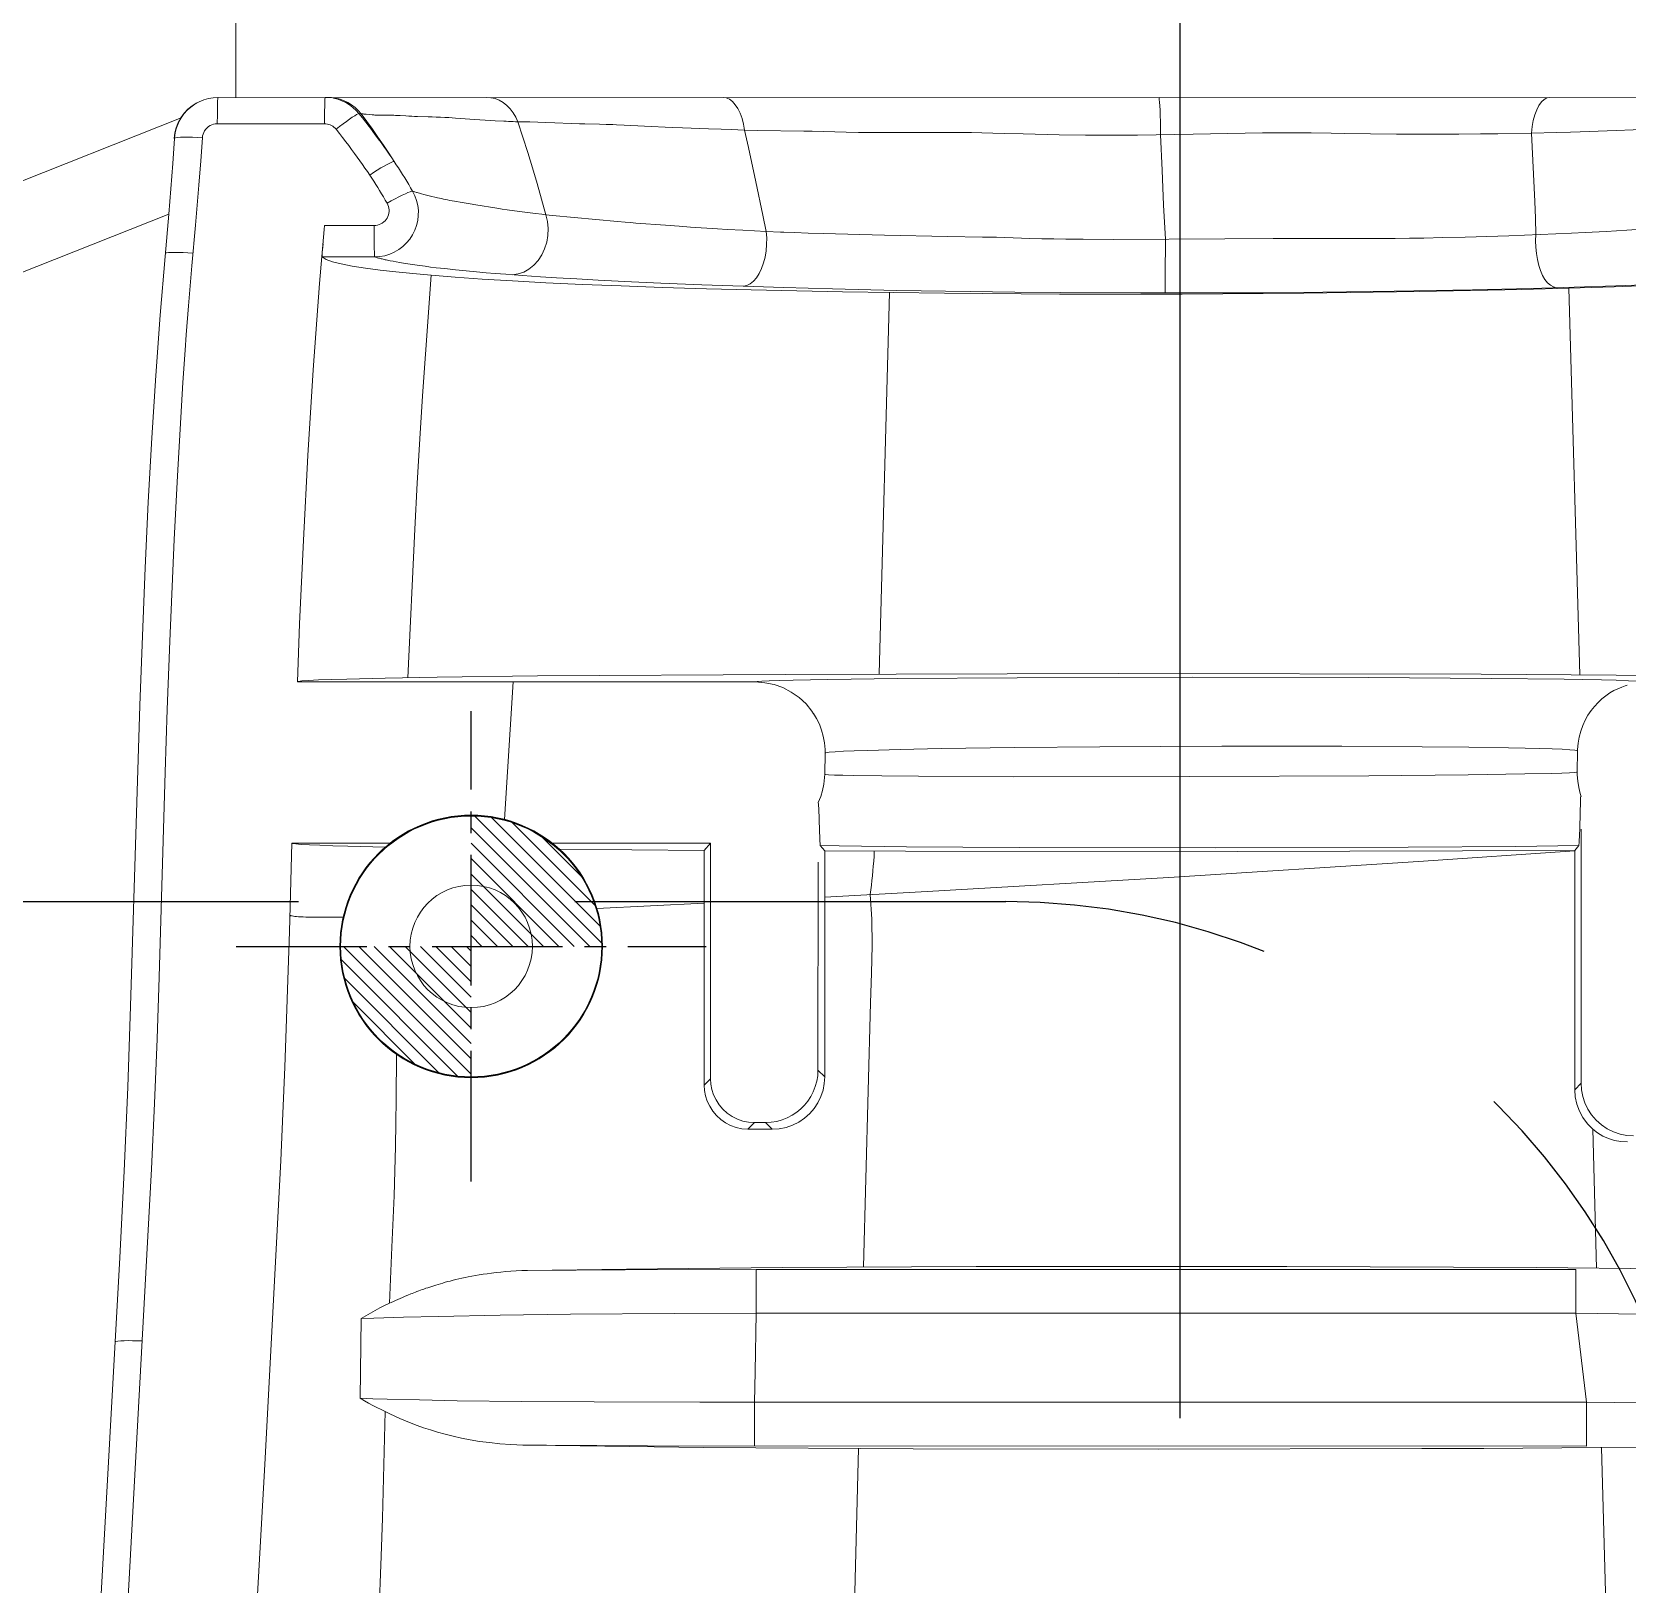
# Model space of a CAD drawing. Header units: inches. Extents: x 160917 to 162189, y -51061 to -50161.
# Drawn here: x 161479.24 to 161497.57, y -50310.05 to -50292.22 of the extents above; entities that cross this region are included whole.
import ezdxf

# ---------------------------------------------------------------- set-up
doc = ezdxf.new("R2010")
doc.units = ezdxf.units.IN
doc.header["$LTSCALE"] = 2
doc.header["$MEASUREMENT"] = 0
for name, pattern in [('CENTER', [50.8, 31.75, -6.35, 6.35, -6.35]), ('CENTER2', [1.125, 0.75, -0.125, 0.125, -0.125]), ('HIDDEN', [9.525, 6.35, -3.175])]:
    doc.linetypes.add(name, pattern=pattern)
for name, color, linetype in [('DEFAULT_1', 7, 'CENTER'), ('PIN', 4, 'CONTINUOUS'), ('y-cut', 7, 'CONTINUOUS'), ('壓塊', 157, 'CONTINUOUS')]:
    doc.layers.add(name, color=color, linetype=linetype)
for name, color, linetype, lineweight in [('PRODUCT', 1, 'CONTINUOUS', 15), ('截面', 191, 'CONTINUOUS', 15), ('枕位', 75, 'CONTINUOUS', 15)]:
    doc.layers.add(name, color=color, linetype=linetype, lineweight=lineweight)

# ---------------------------------------------------------------- blocks, each defined once
blk = doc.blocks.new('20160823.165622')
at = {"layer": '截面', "linetype": 'Continuous', "ltscale": 0.3}
h = blk.add_hatch(dxfattribs=at)
h.set_pattern_fill('ANSI31', color=256, scale=15, style=0)
h.set_pattern_definition([(45, (-3383.3948, 1002.8706), (-1.3258252, 1.3258252), [])])
h.paths.add_polyline_path([(-73.824, 61.266, 1), (-92.824, 61.266, 1)])
h.paths.add_polyline_path([(-22.197, 84.62, 0.373533), (-22.044, 83.982), (-17.561, 80.78), (-17.398, 80.674), (-17.228, 80.584), (-17.053, 80.509), (-16.871, 80.45), (-16.682, 80.406), (-16.492, 80.379), (-16.3, 80.369), (-16.106, 80.375), (-15.915, 80.399), (-15.727, 80.439), (-15.542, 80.495), (-15.363, 80.567), (-15.192, 80.655), (-15.028, 80.757), (-14.874, 80.873), (-14.732, 81.001), (-14.601, 81.141), (-14.481, 81.295), (-6.885, 91.928), (-6.779, 92.091), (-6.689, 92.26), (-6.615, 92.435), (-6.555, 92.618), (-6.511, 92.807), (-6.484, 92.997), (-6.474, 93.19), (-6.481, 93.384), (-6.504, 93.575), (-6.545, 93.764), (-6.602, 93.95), (-6.674, 94.128), (-6.761, 94.3), (-6.864, 94.465), (-6.98, 94.619), (-7.108, 94.761), (-7.249, 94.893), (-7.403, 95.013), (-12.093, 98.364, 0.382846), (-12.756, 98.29), (-13.983, 96.876), (-15.164, 95.437), (-16.3, 93.973), (-17.39, 92.485), (-18.435, 90.971), (-19.438, 89.428), (-20.4, 87.855), (-21.32, 86.252)])
h.paths.add_polyline_path([(-3.987, 77.836), (-3.979, 77.644), (-3.954, 77.453), (-3.912, 77.264), (-3.854, 77.08), (-3.78, 76.902), (-3.691, 76.73), (-3.588, 76.568), (-3.471, 76.416), (-3.34, 76.274), (-3.199, 76.144), (-3.048, 76.028), (-2.886, 75.925), (-2.714, 75.835), (2.724, 73.299, 0.401701), (3.379, 73.522), (4.215, 75.163), (5.025, 76.816), (5.808, 78.481), (6.564, 80.157), (7.293, 81.844), (7.996, 83.545), (8.673, 85.26), (9.324, 86.988), (9.949, 88.728, 0.385263), (9.688, 89.347), (4.684, 91.68), (4.503, 91.755), (4.32, 91.812), (4.133, 91.854), (3.942, 91.879), (3.748, 91.888), (3.555, 91.879), (3.363, 91.854), (3.173, 91.812), (2.989, 91.754), (2.811, 91.68), (2.638, 91.59), (2.476, 91.487), (2.323, 91.369), (2.18, 91.238), (2.051, 91.097), (1.935, 90.946), (1.832, 90.784), (1.742, 90.612), (-3.779, 78.772), (-3.854, 78.591), (-3.912, 78.408), (-3.953, 78.221), (-3.978, 78.03)])
h.paths.add_polyline_path([(-5.724, 139.049), (-5.562, 128.95), (-5.55, 128.785), (-5.523, 128.627), (-5.479, 128.473), (-5.418, 128.324), (-5.342, 128.179), (-5.252, 128.045), (-5.148, 127.921), (-5.031, 127.808), (-4.904, 127.708), (-4.767, 127.622), (-4.62, 127.551), (-4.469, 127.495), (-4.314, 127.456), (-4.155, 127.434), (-3.99, 127.427), (9.395, 127.642), (9.56, 127.653), (9.718, 127.681), (9.872, 127.725), (10.021, 127.785), (10.166, 127.862), (10.3, 127.951), (10.424, 128.055), (10.537, 128.173), (10.637, 128.3), (10.723, 128.437), (10.794, 128.583), (10.85, 128.735), (10.889, 128.89), (10.911, 129.049), (10.918, 129.214), (10.76, 139.065, 0.409527), (10.26, 139.557), (-5.224, 139.557, 0.418916)])
h.paths.add_polyline_path([(-93.609, 92.793), (-93.598, 92.6), (-93.571, 92.41), (-93.527, 92.221), (-93.467, 92.038), (-93.392, 91.862), (-93.302, 91.692), (-93.196, 91.529), (-87.589, 83.68), (-87.469, 83.527), (-87.339, 83.387), (-87.197, 83.26), (-87.043, 83.144), (-86.879, 83.041), (-86.707, 82.954), (-86.528, 82.882), (-86.342, 82.825), (-86.153, 82.785), (-85.961, 82.761), (-85.766, 82.755), (-85.573, 82.765), (-85.382, 82.792), (-85.193, 82.836), (-85.01, 82.896), (-84.834, 82.971), (-84.665, 83.061), (-84.501, 83.167), (-81.445, 85.35, 0.414214), (-81.213, 86.745), (-88.229, 96.567, 0.414214), (-89.624, 96.799), (-92.686, 94.612), (-92.838, 94.492), (-92.978, 94.362), (-93.105, 94.22), (-93.221, 94.067), (-93.323, 93.903), (-93.411, 93.732), (-93.482, 93.553), (-93.539, 93.367), (-93.579, 93.179), (-93.602, 92.987)])
h.paths.add_polyline_path([(-111.785, 86.571), (-107.088, 75.443, 0.425093), (-105.745, 74.926), (-102.029, 76.658), (-101.856, 76.748), (-101.694, 76.852), (-101.543, 76.968), (-101.401, 77.098), (-101.269, 77.241), (-101.151, 77.394), (-101.048, 77.557), (-100.958, 77.729), (-100.883, 77.908), (-100.825, 78.092), (-100.783, 78.282), (-100.758, 78.473), (-100.75, 78.666), (-100.758, 78.859), (-100.783, 79.05), (-100.825, 79.235), (-100.882, 79.418), (-100.956, 79.597), (-105.034, 88.343), (-105.124, 88.515), (-105.227, 88.677), (-105.343, 88.829), (-105.473, 88.97), (-105.616, 89.102), (-105.769, 89.219), (-105.931, 89.323), (-106.103, 89.412), (-106.281, 89.486), (-106.465, 89.544), (-106.654, 89.586), (-106.845, 89.611), (-107.037, 89.62), (-107.231, 89.611), (-107.421, 89.586), (-107.607, 89.545), (-107.789, 89.487), (-107.969, 89.413), (-111.286, 87.866, 0.403417)])
h.paths.add_polyline_path([(6.029, 102.701), (6.04, 102.519), (6.066, 102.34), (6.108, 102.163), (6.164, 101.988), (6.233, 101.819), (6.317, 101.657), (6.414, 101.501), (6.524, 101.355), (6.645, 101.218), (6.777, 101.091), (6.919, 100.976), (7.07, 100.873), (7.229, 100.783), (7.395, 100.706), (7.565, 100.644), (7.74, 100.596), (7.921, 100.561), (12.733, 99.863, 0.404229), (13.297, 100.269), (13.602, 102.074), (13.869, 103.881), (14.097, 105.692), (14.286, 107.505), (14.436, 109.321), (14.547, 111.142), (14.62, 112.97), (14.653, 114.804), (14.648, 116.644, 0.410269), (14.148, 117.137), (8.99, 117.137), (8.803, 117.129), (8.62, 117.106), (8.441, 117.068), (8.264, 117.014), (8.091, 116.945), (7.925, 116.863), (7.767, 116.767), (7.616, 116.658), (7.476, 116.537), (7.347, 116.404), (7.228, 116.261), (7.122, 116.109), (7.03, 115.948), (6.951, 115.78), (6.887, 115.606), (6.838, 115.43), (6.803, 115.248), (6.784, 115.062), (6.032, 102.885)])
h.paths.add_polyline_path([(-9.989, 114.513), (-9.984, 112.88), (-9.966, 111.248), (-9.933, 109.616), (-9.886, 107.984), (-9.826, 106.353), (-9.751, 104.722), (-9.663, 103.091, 0.356031), (-9.235, 102.625), (-4.838, 101.987), (-4.633, 101.967), (-4.431, 101.966), (-4.231, 101.983), (-4.032, 102.018), (-3.835, 102.073), (-3.646, 102.144), (-3.464, 102.233), (-3.289, 102.339), (-3.126, 102.459), (-2.975, 102.594), (-2.835, 102.744), (-2.711, 102.904), (-2.603, 103.075), (-2.509, 103.256), (-2.434, 103.444), (-2.376, 103.636), (-2.336, 103.834), (-2.313, 104.038), (-1.58, 115.926), (-1.577, 116.128), (-1.592, 116.327), (-1.625, 116.522), (-1.675, 116.716), (-1.743, 116.905), (-1.828, 117.086), (-1.929, 117.259), (-2.046, 117.424), (-2.176, 117.576), (-2.32, 117.715), (-2.477, 117.842), (-2.643, 117.954), (-2.819, 118.049), (-3.004, 118.129), (-3.194, 118.191), (-3.387, 118.236), (-3.584, 118.263), (-3.787, 118.273), (-9.457, 118.273, 0.408821), (-9.957, 117.782), (-9.98, 116.147)])
h.paths.add_polyline_path([(-117.289, 114.429), (-117.278, 113.089), (-117.245, 111.75), (-117.188, 110.413), (-117.108, 109.078), (-117.005, 107.746), (-116.879, 106.413), (-116.73, 105.082), (-116.557, 103.75), (-116.36, 102.42, 0.411006), (-115.229, 101.585), (-112.19, 102.026), (-112.009, 102.06), (-111.833, 102.108), (-111.663, 102.171), (-111.498, 102.247), (-111.338, 102.338), (-111.187, 102.441), (-111.045, 102.556), (-110.912, 102.683), (-110.791, 102.82), (-110.682, 102.967), (-110.585, 103.122), (-110.501, 103.285), (-110.431, 103.453), (-110.375, 103.628), (-110.334, 103.806), (-110.308, 103.984), (-110.297, 104.166), (-110.3, 104.35), (-110.855, 113.353), (-110.875, 113.54), (-110.91, 113.721), (-110.959, 113.898), (-111.023, 114.071), (-111.102, 114.24), (-111.194, 114.4), (-111.3, 114.552), (-111.418, 114.696), (-111.548, 114.828), (-111.688, 114.949), (-111.839, 115.059), (-111.997, 115.155), (-112.162, 115.237), (-112.335, 115.306), (-112.512, 115.359), (-112.691, 115.397), (-112.874, 115.42), (-113.061, 115.428), (-116.289, 115.428, 0.41394)])
h.paths.add_polyline_path([(-99.071, 114.42), (-99.068, 114.217), (-98.561, 105.996), (-98.539, 105.794), (-98.5, 105.598), (-98.443, 105.408), (-98.369, 105.222), (-98.277, 105.042), (-98.171, 104.872), (-98.049, 104.712), (-97.911, 104.563), (-97.762, 104.428), (-97.601, 104.307), (-97.429, 104.2), (-97.249, 104.11), (-97.061, 104.038), (-96.867, 103.982), (-96.67, 103.944), (-96.472, 103.924), (-96.272, 103.923), (-96.07, 103.939), (-93.042, 104.307, 0.379232), (-92.163, 105.3), (-92.163, 115.564, 0.414214), (-93.163, 116.564), (-96.863, 116.564), (-97.065, 116.555), (-97.262, 116.528), (-97.455, 116.483), (-97.644, 116.421), (-97.829, 116.341), (-98.005, 116.246), (-98.172, 116.134), (-98.329, 116.007), (-98.473, 115.868), (-98.603, 115.716), (-98.72, 115.551), (-98.821, 115.378), (-98.905, 115.196), (-98.974, 115.007), (-99.024, 114.813), (-99.057, 114.618)])

msp = doc.modelspace()

# ---------------------------------------------------------------- hatches: boundary and pattern name
at = {"layer": 'PIN', "linetype": 'Continuous'}
h = msp.add_hatch(dxfattribs=at)
h.set_pattern_fill('ANSI31', color=3, angle=90, style=0)
h.set_pattern_definition([(135, (161689.56977, -50316.9644), (-0.08838835, -0.08838835), [])])
h.paths.add_polyline_path([(161484.288, -50302.725), (161482.788, -50302.725, 0.414214), (161484.288, -50304.225)])
h.paths.add_polyline_path([(161484.288, -50301.225), (161484.288, -50302.725), (161485.788, -50302.725, 0.414214)])

# ---------------------------------------------------------------- linework, layer by layer
at = {"layer": 'DEFAULT_1', "color": 2, "linetype": 'CENTER', "ltscale": 0.3}
msp.add_line((161492.428, -50289.092), (161492.428, -50388.532), dxfattribs=at)
at = {"layer": 'PIN', "color": 3, "linetype": 'CENTER2'}
for p, q in [((161484.288, -50305.425), (161484.288, -50300.025)), ((161481.588, -50302.725), (161486.988, -50302.725))]:
    msp.add_line(p, q, dxfattribs=at)
at = {"layer": 'PIN', "color": 3, "linetype": 'Continuous'}
msp.add_circle((161484.288, -50302.725), 1.5, dxfattribs=at)
at = {"layer": 'PRODUCT', "linetype": 'ByBlock'}
for p, q in [((161481.083, -50293.073), (161481.137, -50293.039)), ((161481.114, -50293.054), (161481.164, -50293.026)), ((161481.325, -50292.98), (161481.383, -50292.976)), ((161481.379, -50292.976), (161502.696, -50292.984)), ((161482.611, -50292.976), (161482.685, -50292.979)), ((161482.93, -50293.092), (161482.966, -50293.126)), ((161482.966, -50293.126), (161482.999, -50293.163)), ((161482.989, -50293.166), (161482.999, -50293.163)), ((161483.082, -50293.17), (161483.064, -50293.169)), ((161483.149, -50293.176), (161483.082, -50293.17)), ((161483.471, -50293.185), (161483.435, -50293.183)), ((161483.539, -50293.189), (161483.471, -50293.185)), ((161483.572, -50293.191), (161483.539, -50293.189)), ((161483.605, -50293.193), (161483.572, -50293.191)), ((161483.638, -50293.194), (161483.605, -50293.193)), ((161483.673, -50293.195), (161483.638, -50293.194)), ((161483.795, -50293.199), (161483.673, -50293.195)), ((161483.84, -50293.2), (161483.795, -50293.199)), ((161483.887, -50293.202), (161483.84, -50293.2)), ((161483.935, -50293.204), (161483.887, -50293.202)), ((161483.984, -50293.206), (161483.935, -50293.204)), ((161484.033, -50293.209), (161483.984, -50293.206)), ((161484.562, -50293.244), (161484.273, -50293.226)), ((161481.371, -50293.279), (161482.603, -50293.279)), ((161482.736, -50293.343), (161482.774, -50293.391)), ((161484.664, -50293.25), (161484.562, -50293.244)), ((161484.797, -50293.256), (161484.77, -50293.255)), ((161484.858, -50293.257), (161484.797, -50293.256)), ((161484.963, -50293.259), (161484.858, -50293.257)), ((161485.146, -50293.264), (161484.963, -50293.259)), ((161485.248, -50293.268), (161485.146, -50293.264)), ((161485.438, -50293.276), (161485.248, -50293.268)), ((161485.531, -50293.279), (161485.438, -50293.276)), ((161485.594, -50293.28), (161485.531, -50293.279)), ((161485.763, -50293.284), (161485.594, -50293.28)), ((161485.837, -50293.286), (161485.763, -50293.284)), ((161486.044, -50293.295), (161485.958, -50293.291)), ((161486.278, -50293.307), (161486.044, -50293.295)), ((161486.596, -50293.322), (161486.278, -50293.307)), ((161486.716, -50293.327), (161486.596, -50293.322)), ((161487.015, -50293.337), (161486.716, -50293.327)), ((161487.429, -50293.352), (161487.273, -50293.347)), ((161487.576, -50293.355), (161487.429, -50293.352)), ((161488.107, -50293.363), (161487.576, -50293.355)), ((161488.206, -50293.365), (161488.107, -50293.363)), ((161488.597, -50293.375), (161488.206, -50293.365)), ((161488.736, -50293.378), (161488.597, -50293.375)), ((161488.826, -50293.379), (161488.736, -50293.378)), ((161488.914, -50293.38), (161488.826, -50293.379)), ((161489, -50293.38), (161488.914, -50293.38)), ((161489.387, -50293.379), (161489, -50293.38)), ((161489.857, -50293.379), (161489.387, -50293.379)), ((161490.155, -50293.383), (161490.033, -50293.38)), ((161490.627, -50293.396), (161490.414, -50293.391)), ((161491.042, -50293.405), (161490.627, -50293.396)), ((161491.346, -50293.409), (161491.042, -50293.405)), ((161492.582, -50293.4), (161491.943, -50293.409)), ((161493.377, -50293.385), (161492.582, -50293.4)), ((161493.78, -50293.382), (161493.621, -50293.383)), ((161493.936, -50293.383), (161493.78, -50293.382)), ((161494.918, -50293.397), (161494.32, -50293.39)), ((161495.118, -50293.399), (161494.918, -50293.397)), ((161495.35, -50293.399), (161495.118, -50293.399)), ((161495.634, -50293.398), (161495.35, -50293.399)), ((161495.883, -50293.396), (161495.634, -50293.398)), ((161496.081, -50293.393), (161495.883, -50293.396)), ((161496.467, -50293.386), (161496.081, -50293.393)), ((161496.756, -50293.379), (161496.467, -50293.386)), ((161496.917, -50293.375), (161496.756, -50293.379)), ((161497.026, -50293.371), (161496.917, -50293.375)), ((161497.441, -50293.355), (161497.026, -50293.371)), ((161497.832, -50293.342), (161497.441, -50293.355)), ((161480.861, -50293.734), (161480.88, -50293.448)), ((161481.181, -50293.704), (161481.2, -50293.44)), ((161480.839, -50294.025), (161480.861, -50293.734)), ((161481.16, -50293.986), (161481.181, -50293.704)), ((161480.814, -50294.318), (161480.839, -50294.025)), ((161481.122, -50294.442), (161481.16, -50293.986)), ((161483.805, -50294.106), (161483.773, -50294.098)), ((161483.9, -50294.129), (161483.805, -50294.106)), ((161480.771, -50294.802), (161480.814, -50294.318)), ((161484.278, -50294.2), (161484.185, -50294.185)), ((161484.341, -50294.211), (161484.278, -50294.2)), ((161484.584, -50294.249), (161484.341, -50294.211)), ((161484.643, -50294.258), (161484.584, -50294.249)), ((161484.701, -50294.266), (161484.643, -50294.258)), ((161484.785, -50294.278), (161484.701, -50294.266)), ((161484.935, -50294.298), (161484.785, -50294.278)), ((161485.028, -50294.31), (161484.935, -50294.298)), ((161485.098, -50294.319), (161485.028, -50294.31)), ((161485.122, -50294.322), (161485.098, -50294.319)), ((161485.97, -50294.402), (161485.221, -50294.332)), ((161492.241, -50294.213), (161492.262, -50294.605)), ((161481.08, -50294.911), (161481.122, -50294.442)), ((161482.599, -50294.492), (161482.547, -50295.115)), ((161482.603, -50294.448), (161482.599, -50294.492)), ((161483.172, -50294.447), (161482.603, -50294.448)), ((161486.058, -50294.409), (161485.97, -50294.402)), ((161486.119, -50294.414), (161486.058, -50294.409)), ((161486.18, -50294.419), (161486.119, -50294.414)), ((161486.52, -50294.444), (161486.18, -50294.419)), ((161486.678, -50294.456), (161486.52, -50294.444)), ((161486.808, -50294.465), (161486.678, -50294.456)), ((161487.116, -50294.486), (161486.808, -50294.465)), ((161487.23, -50294.492), (161487.116, -50294.486)), ((161487.407, -50294.502), (161487.23, -50294.492)), ((161487.676, -50294.516), (161487.407, -50294.502)), ((161487.84, -50294.523), (161487.676, -50294.516)), ((161487.88, -50294.524), (161487.84, -50294.523)), ((161488, -50294.529), (161487.88, -50294.524)), ((161497.326, -50294.515), (161497.082, -50294.528)), ((161497.564, -50294.501), (161497.326, -50294.515)), ((161498.125, -50294.464), (161497.564, -50294.501)), ((161488.159, -50294.535), (161488, -50294.529)), ((161488.332, -50294.541), (161488.159, -50294.535)), ((161489.034, -50294.56), (161488.332, -50294.541)), ((161489.759, -50294.574), (161489.034, -50294.56)), ((161490.16, -50294.58), (161489.759, -50294.574)), ((161490.211, -50294.581), (161490.16, -50294.58)), ((161490.321, -50294.583), (161490.211, -50294.581)), ((161490.703, -50294.595), (161490.321, -50294.583)), ((161490.841, -50294.599), (161490.703, -50294.595)), ((161490.981, -50294.602), (161490.841, -50294.599)), ((161491.12, -50294.604), (161490.981, -50294.602)), ((161491.316, -50294.606), (161491.12, -50294.604)), ((161491.661, -50294.607), (161491.316, -50294.606)), ((161492.943, -50294.602), (161491.661, -50294.607)), ((161492.262, -50294.605), (161492.261, -50295.022)), ((161493.5, -50294.598), (161492.943, -50294.602)), ((161494.538, -50294.597), (161493.5, -50294.598)), ((161494.903, -50294.596), (161494.538, -50294.597)), ((161495.067, -50294.594), (161494.903, -50294.596)), ((161495.231, -50294.592), (161495.067, -50294.594)), ((161495.447, -50294.587), (161495.231, -50294.592)), ((161495.707, -50294.581), (161495.447, -50294.587)), ((161496.081, -50294.57), (161495.707, -50294.581)), ((161496.208, -50294.565), (161496.081, -50294.57)), ((161496.926, -50294.535), (161496.208, -50294.565)), ((161497.082, -50294.528), (161496.926, -50294.535)), ((161483.18, -50294.808), (161482.578, -50294.809)), ((161483.39, -50294.858), (161483.356, -50294.852)), ((161483.426, -50294.865), (161483.39, -50294.858)), ((161483.467, -50294.873), (161483.426, -50294.865)), ((161481.04, -50295.37), (161481.08, -50294.911)), ((161483.83, -50295.019), (161483.762, -50295.925)), ((161483.887, -50294.932), (161483.822, -50294.924)), ((161483.984, -50294.943), (161483.887, -50294.932)), ((161484.109, -50294.956), (161483.984, -50294.943)), ((161484.231, -50294.968), (161484.109, -50294.956)), ((161484.35, -50294.979), (161484.231, -50294.968)), ((161484.461, -50294.989), (161484.35, -50294.979)), ((161484.563, -50294.998), (161484.461, -50294.989)), ((161484.686, -50295.008), (161484.563, -50294.998)), ((161484.876, -50295.021), (161484.686, -50295.008)), ((161485.084, -50295.036), (161484.876, -50295.021)), ((161485.268, -50295.047), (161485.084, -50295.036)), ((161485.503, -50295.061), (161485.268, -50295.047)), ((161485.748, -50295.075), (161485.503, -50295.061)), ((161486.131, -50295.094), (161485.748, -50295.075)), ((161486.465, -50295.109), (161486.131, -50295.094)), ((161486.939, -50295.128), (161486.465, -50295.109)), ((161487.295, -50295.141), (161486.939, -50295.128)), ((161487.879, -50295.16), (161487.295, -50295.141)), ((161488.437, -50295.175), (161487.879, -50295.16)), ((161489.172, -50295.192), (161488.437, -50295.175)), ((161489.724, -50295.226), (161488.552, -50295.209)), ((161489.092, -50295.218), (161488.975, -50299.597)), ((161490.019, -50295.207), (161489.172, -50295.192)), ((161491.044, -50295.235), (161489.724, -50295.226)), ((161490.533, -50295.214), (161490.019, -50295.207)), ((161491.058, -50295.218), (161490.533, -50295.214)), ((161492.454, -50295.234), (161491.044, -50295.235)), ((161491.979, -50295.222), (161491.058, -50295.218)), ((161492.762, -50295.222), (161491.979, -50295.222)), ((161493.851, -50295.225), (161492.454, -50295.234)), ((161493.469, -50295.219), (161492.762, -50295.222)), ((161494.07, -50295.213), (161493.469, -50295.219)), ((161495.181, -50295.206), (161493.851, -50295.225)), ((161494.89, -50295.201), (161494.07, -50295.213)), ((161495.788, -50295.185), (161494.89, -50295.201)), ((161496.358, -50295.182), (161495.181, -50295.206)), ((161496.465, -50295.169), (161495.788, -50295.185)), ((161496.895, -50295.168), (161496.358, -50295.182)), ((161496.958, -50295.156), (161496.465, -50295.169)), ((161497.022, -50299.607), (161496.895, -50295.168)), ((161497.436, -50295.14), (161496.958, -50295.156)), ((161497.862, -50295.124), (161497.436, -50295.14)), ((161481.014, -50295.702), (161481.04, -50295.37)), ((161480.951, -50296.653), (161480.976, -50296.25)), ((161480.914, -50297.322), (161480.951, -50296.653)), ((161480.878, -50298.054), (161480.914, -50297.322)), ((161480.826, -50299.22), (161480.878, -50298.054)), ((161480.795, -50300.006), (161480.826, -50299.22)), ((161482.861, -50299.655), (161483.3, -50299.645)), ((161483.3, -50299.645), (161483.899, -50299.634)), ((161483.899, -50299.634), (161485.051, -50299.62)), ((161485.051, -50299.62), (161487.896, -50299.602)), ((161487.896, -50299.602), (161491.72, -50299.593)), ((161488.383, -50299.66), (161489.185, -50299.65)), ((161489.185, -50299.65), (161490.56, -50299.64)), ((161490.56, -50299.64), (161492.568, -50299.635)), ((161491.72, -50299.593), (161495.89, -50299.601)), ((161492.568, -50299.635), (161494.596, -50299.639)), ((161494.596, -50299.639), (161496.005, -50299.648)), ((161495.89, -50299.601), (161498.605, -50299.618)), ((161496.005, -50299.648), (161496.844, -50299.658)), ((161482.292, -50299.687), (161482.291, -50299.686)), ((161487.55, -50299.689), (161482.292, -50299.687)), ((161484.772, -50299.688), (161484.671, -50301.267)), ((161487.987, -50299.667), (161488.383, -50299.66)), ((161480.771, -50300.726), (161480.795, -50300.006)), ((161488.349, -50300.748), (161488.353, -50300.506)), ((161488.839, -50300.474), (161489.217, -50300.463)), ((161489.217, -50300.463), (161489.686, -50300.454)), ((161489.686, -50300.454), (161490.534, -50300.442)), ((161490.534, -50300.442), (161491.51, -50300.432)), ((161491.51, -50300.432), (161492.912, -50300.426)), ((161492.912, -50300.426), (161494.287, -50300.426)), ((161494.287, -50300.426), (161495.212, -50300.432)), ((161495.212, -50300.432), (161495.748, -50300.437)), ((161496.992, -50300.723), (161496.996, -50300.48)), ((161480.703, -50303.077), (161480.771, -50300.726)), ((161496.39, -50300.745), (161495.741, -50300.755)), ((161496.701, -50300.738), (161496.39, -50300.745)), ((161496.816, -50300.734), (161496.701, -50300.738)), ((161489.427, -50300.772), (161489.004, -50300.768)), ((161490.518, -50300.777), (161489.427, -50300.772)), ((161492.544, -50300.776), (161490.518, -50300.777)), ((161494.6, -50300.766), (161492.544, -50300.776)), ((161495.741, -50300.755), (161494.6, -50300.766)), ((161488.274, -50301.078), (161488.274, -50301.076)), ((161488.28, -50301.143), (161488.288, -50301.393)), ((161488.288, -50301.393), (161488.291, -50301.482)), ((161497.037, -50304.297), (161497.036, -50301.377)), ((161482.229, -50301.541), (161482.202, -50302.552)), ((161482.229, -50301.541), (161482.23, -50301.539)), ((161482.23, -50301.539), (161483.357, -50301.539)), ((161485.218, -50301.539), (161487.035, -50301.538)), ((161486.965, -50301.622), (161485.303, -50301.61)), ((161486.965, -50301.622), (161487.035, -50301.538)), ((161486.965, -50304.318), (161486.965, -50301.622)), ((161487.035, -50301.538), (161487.038, -50304.246)), ((161488.349, -50301.629), (161488.298, -50301.567)), ((161488.349, -50301.629), (161488.349, -50304.223)), ((161489.277, -50301.632), (161488.349, -50301.629)), ((161493.09, -50301.634), (161489.277, -50301.632)), ((161490.581, -50301.588), (161489.288, -50301.58)), ((161492.832, -50301.593), (161490.581, -50301.588)), ((161495.051, -50301.587), (161492.832, -50301.593)), ((161496.965, -50301.622), (161493.09, -50301.634)), ((161496.288, -50301.577), (161495.051, -50301.587)), ((161495.169, -50301.751), (161496.965, -50301.626)), ((161497.01, -50301.568), (161496.288, -50301.577)), ((161496.964, -50304.37), (161496.965, -50301.622)), ((161496.965, -50301.622), (161497.01, -50301.568)), ((161488.273, -50301.757), (161488.271, -50304.145)), ((161492.302, -50301.932), (161495.169, -50301.751)), ((161489.524, -50302.094), (161492.302, -50301.932)), ((161488.349, -50302.158), (161489.524, -50302.094)), ((161482.207, -50302.372), (161482.207, -50302.373)), ((161485.731, -50302.289), (161486.965, -50302.23)), ((161480.679, -50303.786), (161480.703, -50303.077)), ((161488.874, -50303.373), (161488.794, -50306.406)), ((161480.65, -50304.53), (161480.679, -50303.786)), ((161488.271, -50304.145), (161488.349, -50304.223)), ((161487.038, -50304.246), (161486.965, -50304.318)), ((161497.037, -50304.297), (161496.964, -50304.37)), ((161480.614, -50305.279), (161480.65, -50304.53)), ((161487.541, -50304.748), (161487.466, -50304.823)), ((161487.541, -50304.748), (161487.668, -50304.748)), ((161487.668, -50304.748), (161487.744, -50304.824)), ((161487.744, -50304.824), (161487.466, -50304.823)), ((161497.215, -50306.419), (161497.171, -50304.822)), ((161482.101, -50305.183), (161481.919, -50308.674)), ((161483.402, -50305.588), (161483.378, -50306.177)), ((161483.378, -50306.177), (161483.348, -50306.822)), ((161479.928, -50312.121), (161480.251, -50306.297)), ((161486.072, -50306.43), (161484.934, -50306.446)), ((161486.055, -50306.438), (161487.562, -50306.435)), ((161487.86, -50306.412), (161486.072, -50306.43)), ((161487.562, -50306.937), (161487.562, -50306.435)), ((161487.562, -50306.435), (161496.975, -50306.435)), ((161487.86, -50306.412), (161490.09, -50306.401)), ((161490.09, -50306.401), (161493.657, -50306.4)), ((161493.657, -50306.4), (161496.529, -50306.413)), ((161498.343, -50306.43), (161496.529, -50306.413)), ((161496.975, -50306.937), (161496.975, -50306.435)), ((161484.934, -50306.446), (161486.055, -50306.438)), ((161483.394, -50306.801), (161483.37, -50306.812)), ((161483.418, -50306.79), (161483.394, -50306.801)), ((161483.444, -50306.779), (161483.418, -50306.79)), ((161483.471, -50306.767), (161483.444, -50306.779)), ((161483.499, -50306.755), (161483.471, -50306.767)), ((161483.529, -50306.742), (161483.499, -50306.755)), ((161483.561, -50306.729), (161483.529, -50306.742)), ((161483.17, -50306.993), (161483.511, -50306.982)), ((161483.37, -50306.812), (161483.348, -50306.822)), ((161483.511, -50306.982), (161483.914, -50306.973)), ((161483.914, -50306.973), (161484.62, -50306.96)), ((161484.62, -50306.96), (161485.427, -50306.949)), ((161485.427, -50306.949), (161486.618, -50306.94)), ((161486.618, -50306.94), (161487.562, -50306.937)), ((161487.551, -50307.609), (161487.562, -50306.937)), ((161487.562, -50306.937), (161496.975, -50306.937)), ((161496.975, -50306.937), (161497.099, -50307.959)), ((161496.975, -50306.937), (161498.212, -50306.954)), ((161483.014, -50307.914), (161483.024, -50306.999)), ((161483.024, -50306.999), (161483.17, -50306.993)), ((161487.544, -50307.959), (161487.551, -50307.609)), ((161483.3, -50308.066), (161483.268, -50309.289)), ((161484.126, -50307.941), (161483.695, -50307.933)), ((161484.867, -50307.95), (161484.126, -50307.941)), ((161485.701, -50307.956), (161484.867, -50307.95)), ((161486.913, -50307.96), (161485.701, -50307.956)), ((161497.099, -50307.959), (161486.913, -50307.96)), ((161487.544, -50307.959), (161487.544, -50308.462)), ((161497.099, -50307.959), (161497.099, -50308.462)), ((161497.099, -50308.462), (161486.314, -50308.459)), ((161486.956, -50308.477), (161489.363, -50308.494)), ((161488.738, -50308.49), (161488.663, -50311.32)), ((161492.18, -50308.499), (161489.363, -50308.494)), ((161495.208, -50308.492), (161492.18, -50308.499)), ((161481.919, -50308.674), (161481.735, -50311.929)), ((161483.268, -50309.289), (161483.253, -50309.727)), ((161483.253, -50309.727), (161483.202, -50311.042))]:
    msp.add_line(p, q, dxfattribs=at)
for points in [[(161480.955, -50293.213), (161480.989, -50293.166), (161481.026, -50293.124), (161481.068, -50293.087), (161481.114, -50293.054)], [(161481.164, -50293.026), (161481.216, -50293.005), (161481.269, -50292.989), (161481.325, -50292.98)], [(161481.371, -50293.279), (161481.372, -50293.174), (161481.372, -50293.126), (161481.373, -50293.083), (161481.374, -50293.046), (161481.375, -50293.016), (161481.376, -50292.994), (161481.378, -50292.981), (161481.379, -50292.976)], [(161482.603, -50293.279), (161482.603, -50293.174), (161482.604, -50293.126), (161482.605, -50293.083), (161482.606, -50293.046), (161482.607, -50293.016), (161482.608, -50292.994), (161482.609, -50292.981), (161482.611, -50292.976)], [(161482.66, -50292.979), (161482.734, -50292.986), (161482.782, -50292.998), (161482.828, -50293.016), (161482.872, -50293.037), (161482.914, -50293.063), (161482.954, -50293.093), (161482.99, -50293.127), (161483.023, -50293.165)], [(161482.708, -50292.986), (161482.756, -50292.998), (161482.803, -50293.015), (161482.848, -50293.036), (161482.89, -50293.062), (161482.93, -50293.092)], [(161484.466, -50292.976), (161484.515, -50292.98), (161484.563, -50292.991), (161484.61, -50293.01), (161484.655, -50293.036), (161484.697, -50293.069), (161484.736, -50293.108), (161484.77, -50293.153), (161484.8, -50293.203), (161484.824, -50293.256)], [(161487.181, -50292.976), (161487.218, -50292.982), (161487.255, -50292.997), (161487.29, -50293.024), (161487.322, -50293.06), (161487.352, -50293.104), (161487.378, -50293.157), (161487.4, -50293.217), (161487.417, -50293.282), (161487.429, -50293.352)], [(161492.186, -50292.976), (161492.189, -50292.982), (161492.192, -50293.001), (161492.195, -50293.032), (161492.198, -50293.074), (161492.2, -50293.125), (161492.202, -50293.186), (161492.204, -50293.254), (161492.205, -50293.328), (161492.206, -50293.405)], [(161496.677, -50292.976), (161496.644, -50292.982), (161496.612, -50293), (161496.581, -50293.029), (161496.553, -50293.068), (161496.528, -50293.118), (161496.506, -50293.175), (161496.488, -50293.24), (161496.475, -50293.311), (161496.467, -50293.386)], [(161480.877, -50293.447), (161480.885, -50293.385), (161480.901, -50293.325), (161480.924, -50293.266), (161480.954, -50293.211)], [(161480.88, -50293.448), (161480.885, -50293.406), (161480.893, -50293.365), (161480.903, -50293.326), (161480.918, -50293.287), (161480.935, -50293.25), (161480.955, -50293.213)], [(161480.954, -50293.211), (161480.991, -50293.159), (161481.034, -50293.113), (161481.083, -50293.073)], [(161482.736, -50293.343), (161482.777, -50293.311), (161482.817, -50293.28), (161482.855, -50293.252), (161482.89, -50293.227), (161482.922, -50293.205), (161482.95, -50293.187), (161482.972, -50293.174), (161482.989, -50293.166)], [(161482.999, -50293.163), (161483.039, -50293.213), (161483.077, -50293.262), (161483.115, -50293.31), (161483.151, -50293.358), (161483.186, -50293.405), (161483.22, -50293.451), (161483.253, -50293.496), (161483.285, -50293.541), (161483.316, -50293.584), (161483.346, -50293.628), (161483.375, -50293.67), (161483.403, -50293.712)], [(161483.007, -50293.164), (161483.003, -50293.163), (161482.999, -50293.163)], [(161483.023, -50293.165), (161483.018, -50293.165), (161483.014, -50293.164), (161483.01, -50293.164)], [(161483.403, -50293.712), (161483.342, -50293.618), (161483.28, -50293.525), (161483.217, -50293.433), (161483.153, -50293.342), (161483.088, -50293.253), (161483.023, -50293.165)], [(161483.064, -50293.169), (161483.055, -50293.168), (161483.047, -50293.167), (161483.039, -50293.166), (161483.03, -50293.165), (161483.023, -50293.165)], [(161483.244, -50293.18), (161483.23, -50293.18), (161483.218, -50293.18), (161483.205, -50293.18), (161483.193, -50293.179), (161483.182, -50293.179), (161483.17, -50293.178), (161483.159, -50293.177), (161483.149, -50293.176)], [(161483.435, -50293.183), (161483.417, -50293.183), (161483.4, -50293.182), (161483.382, -50293.181), (161483.365, -50293.181), (161483.348, -50293.18), (161483.332, -50293.18), (161483.316, -50293.18), (161483.244, -50293.18)], [(161484.273, -50293.226), (161484.107, -50293.214), (161484.033, -50293.209)], [(161481.2, -50293.44), (161481.203, -50293.418), (161481.208, -50293.397), (161481.216, -50293.378), (161481.226, -50293.359), (161481.239, -50293.342), (161481.254, -50293.326), (161481.27, -50293.312), (161481.289, -50293.301), (161481.308, -50293.292), (161481.328, -50293.285), (161481.349, -50293.281), (161481.371, -50293.279)], [(161482.603, -50293.279), (161482.62, -50293.28), (161482.636, -50293.283), (161482.653, -50293.287), (161482.669, -50293.292), (161482.684, -50293.3), (161482.699, -50293.308), (161482.712, -50293.319), (161482.724, -50293.33), (161482.736, -50293.343)], [(161482.774, -50293.391), (161482.811, -50293.438), (161482.847, -50293.485), (161482.882, -50293.53), (161482.915, -50293.575), (161482.948, -50293.619), (161482.979, -50293.662), (161483.01, -50293.705), (161483.039, -50293.747), (161483.068, -50293.788), (161483.095, -50293.828), (161483.122, -50293.868)], [(161484.77, -50293.255), (161484.717, -50293.253), (161484.69, -50293.251), (161484.664, -50293.25)], [(161484.824, -50293.256), (161484.883, -50293.433), (161484.94, -50293.61), (161484.994, -50293.787), (161485.047, -50293.965), (161485.097, -50294.144), (161485.146, -50294.324)], [(161485.958, -50293.291), (161485.916, -50293.289), (161485.837, -50293.286)], [(161487.273, -50293.347), (161487.161, -50293.343), (161487.015, -50293.337)], [(161487.429, -50293.352), (161487.472, -50293.553), (161487.557, -50293.946)], [(161490.033, -50293.38), (161489.973, -50293.38), (161489.857, -50293.379)], [(161490.414, -50293.391), (161490.281, -50293.386), (161490.155, -50293.383)], [(161491.943, -50293.409), (161491.693, -50293.41), (161491.573, -50293.411), (161491.457, -50293.41), (161491.346, -50293.409)], [(161492.206, -50293.405), (161492.223, -50293.812), (161492.241, -50294.213)], [(161493.621, -50293.383), (161493.54, -50293.383), (161493.377, -50293.385)], [(161494.32, -50293.39), (161494.166, -50293.387), (161493.936, -50293.383)], [(161496.467, -50293.386), (161496.504, -50294.172), (161496.512, -50294.363), (161496.518, -50294.552)], [(161481.2, -50293.44), (161481.142, -50293.436), (161481.086, -50293.434), (161481.034, -50293.433), (161480.988, -50293.433), (161480.948, -50293.434), (161480.916, -50293.436), (161480.893, -50293.439), (161480.88, -50293.443)], [(161483.122, -50293.868), (161483.166, -50293.839), (161483.209, -50293.812), (161483.251, -50293.787), (161483.289, -50293.765), (161483.323, -50293.746), (161483.352, -50293.731), (161483.376, -50293.72), (161483.393, -50293.714), (161483.403, -50293.712)], [(161483.403, -50293.712), (161483.428, -50293.749), (161483.452, -50293.787), (161483.476, -50293.824), (161483.5, -50293.862), (161483.524, -50293.9), (161483.547, -50293.938), (161483.57, -50293.976), (161483.592, -50294.015), (161483.615, -50294.053)], [(161483.122, -50293.868), (161483.145, -50293.903), (161483.168, -50293.939), (161483.191, -50293.975), (161483.214, -50294.01), (161483.236, -50294.046), (161483.258, -50294.082), (161483.28, -50294.119), (161483.301, -50294.155), (161483.323, -50294.192)], [(161487.557, -50293.946), (161487.637, -50294.328), (161487.676, -50294.516)], [(161483.615, -50294.053), (161483.641, -50294.105), (161483.66, -50294.159), (161483.674, -50294.216), (161483.681, -50294.274), (161483.68, -50294.332), (161483.674, -50294.39), (161483.66, -50294.447), (161483.64, -50294.502), (161483.614, -50294.554), (161483.582, -50294.603), (161483.545, -50294.648), (161483.502, -50294.688), (161483.456, -50294.724), (161483.405, -50294.753), (161483.352, -50294.777), (161483.296, -50294.794), (161483.239, -50294.804), (161483.18, -50294.808)], [(161483.323, -50294.192), (161483.369, -50294.166), (161483.414, -50294.141), (161483.457, -50294.118), (161483.496, -50294.099), (161483.532, -50294.082), (161483.562, -50294.069), (161483.586, -50294.059), (161483.604, -50294.054), (161483.615, -50294.053)], [(161483.658, -50294.067), (161483.642, -50294.062), (161483.635, -50294.06), (161483.615, -50294.053)], [(161483.707, -50294.081), (161483.667, -50294.07), (161483.658, -50294.067)], [(161483.745, -50294.091), (161483.719, -50294.084), (161483.707, -50294.081)], [(161483.773, -50294.098), (161483.759, -50294.095), (161483.745, -50294.091)], [(161484.185, -50294.185), (161484.098, -50294.169), (161484.07, -50294.164), (161484.043, -50294.159), (161484.017, -50294.154), (161483.992, -50294.149), (161483.968, -50294.144), (161483.945, -50294.139), (161483.922, -50294.134), (161483.9, -50294.129)], [(161483.323, -50294.192), (161483.332, -50294.21), (161483.338, -50294.228), (161483.343, -50294.247), (161483.345, -50294.267), (161483.345, -50294.287), (161483.342, -50294.306), (161483.338, -50294.325), (161483.331, -50294.344), (161483.322, -50294.362), (161483.311, -50294.378), (161483.298, -50294.394), (161483.283, -50294.407), (161483.267, -50294.419), (161483.249, -50294.429), (161483.231, -50294.437), (161483.212, -50294.442), (161483.193, -50294.446), (161483.172, -50294.447)], [(161485.146, -50294.324), (161485.164, -50294.401), (161485.171, -50294.48), (161485.168, -50294.561), (161485.155, -50294.64), (161485.131, -50294.716), (161485.098, -50294.786), (161485.056, -50294.85), (161485.007, -50294.904), (161484.951, -50294.949), (161484.891, -50294.983), (161484.827, -50295.004), (161484.761, -50295.013)], [(161485.221, -50294.332), (161485.184, -50294.328), (161485.122, -50294.322)], [(161483.172, -50294.447), (161483.172, -50294.506), (161483.173, -50294.565), (161483.173, -50294.62), (161483.174, -50294.671), (161483.175, -50294.716), (161483.176, -50294.753), (161483.178, -50294.781), (161483.179, -50294.8), (161483.18, -50294.808)], [(161487.676, -50294.516), (161487.682, -50294.589), (161487.681, -50294.664), (161487.675, -50294.738), (161487.663, -50294.81), (161487.646, -50294.878), (161487.623, -50294.941), (161487.596, -50294.998), (161487.565, -50295.047), (161487.531, -50295.087), (161487.494, -50295.117), (161487.456, -50295.137), (161487.416, -50295.145)], [(161482.586, -50294.659), (161482.583, -50294.695), (161482.58, -50294.727), (161482.578, -50294.754), (161482.577, -50294.776), (161482.577, -50294.793), (161482.577, -50294.803), (161482.578, -50294.809)], [(161496.518, -50294.552), (161496.515, -50294.624), (161496.517, -50294.697), (161496.523, -50294.769), (161496.535, -50294.839), (161496.551, -50294.905), (161496.571, -50294.966), (161496.595, -50295.02), (161496.622, -50295.067), (161496.652, -50295.105), (161496.684, -50295.134), (161496.718, -50295.153), (161496.752, -50295.162)], [(161480.376, -50303.41), (161480.482, -50299.959), (161480.511, -50299.158), (161480.544, -50298.379), (161480.579, -50297.623), (161480.62, -50296.887), (161480.665, -50296.171), (161480.716, -50295.476), (161480.771, -50294.802)], [(161481.093, -50294.767), (161481.035, -50294.763), (161480.98, -50294.759), (161480.928, -50294.757), (161480.882, -50294.756), (161480.842, -50294.756), (161480.81, -50294.757), (161480.787, -50294.76), (161480.775, -50294.763)], [(161483.83, -50295.019), (161483.619, -50295), (161483.424, -50294.981), (161483.244, -50294.96), (161483.075, -50294.937), (161482.922, -50294.914), (161482.794, -50294.889), (161482.696, -50294.864), (161482.624, -50294.837), (161482.578, -50294.809)], [(161483.356, -50294.852), (161483.326, -50294.846), (161483.312, -50294.843), (161483.299, -50294.84), (161483.287, -50294.837), (161483.275, -50294.834), (161483.264, -50294.832), (161483.253, -50294.829), (161483.243, -50294.827), (161483.234, -50294.824), (161483.225, -50294.822), (161483.216, -50294.819), (161483.209, -50294.817), (161483.201, -50294.815), (161483.194, -50294.812), (161483.187, -50294.81), (161483.18, -50294.808)], [(161483.535, -50294.884), (161483.488, -50294.876), (161483.467, -50294.873)], [(161483.612, -50294.896), (161483.559, -50294.888), (161483.535, -50294.884)], [(161483.728, -50294.912), (161483.668, -50294.904), (161483.639, -50294.9), (161483.612, -50294.896)], [(161483.822, -50294.924), (161483.759, -50294.916), (161483.728, -50294.912)], [(161488.552, -50295.209), (161487.504, -50295.187), (161486.99, -50295.174), (161486.487, -50295.158), (161486.011, -50295.142), (161485.565, -50295.124), (161485.145, -50295.104), (161484.761, -50295.083), (161484.415, -50295.063), (161484.105, -50295.041), (161483.83, -50295.019)], [(161492.261, -50295.022), (161492.26, -50295.164), (161492.26, -50295.194), (161492.259, -50295.213), (161492.259, -50295.223)], [(161500.54, -50294.972), (161500.288, -50294.996), (161499.993, -50295.021), (161499.656, -50295.044), (161499.27, -50295.068), (161498.842, -50295.092), (161498.389, -50295.114), (161497.916, -50295.133), (161497.418, -50295.151), (161496.895, -50295.168)], [(161482.547, -50295.115), (161482.471, -50296.106), (161482.411, -50297.087), (161482.361, -50298.059), (161482.317, -50299.02), (161482.291, -50299.686)], [(161480.976, -50296.25), (161481.001, -50295.878), (161481.014, -50295.702)], [(161483.762, -50295.925), (161483.728, -50296.402), (161483.697, -50296.896), (161483.668, -50297.406), (161483.64, -50297.935), (161483.562, -50299.64)], [(161482.291, -50299.686), (161482.3, -50299.682), (161482.343, -50299.676), (161482.421, -50299.671), (161482.535, -50299.666), (161482.684, -50299.66), (161482.861, -50299.655)], [(161487.549, -50299.689), (161487.661, -50299.697), (161487.767, -50299.719), (161487.867, -50299.754), (161487.963, -50299.805), (161488.054, -50299.868), (161488.134, -50299.941), (161488.202, -50300.024), (161488.221, -50300.053)], [(161487.55, -50299.689), (161487.571, -50299.684), (161487.625, -50299.68), (161487.711, -50299.676), (161487.832, -50299.672), (161487.987, -50299.667)], [(161496.844, -50299.658), (161497.272, -50299.665), (161497.441, -50299.669), (161497.58, -50299.674), (161497.685, -50299.678), (161497.755, -50299.682), (161497.793, -50299.686), (161497.796, -50299.691)], [(161496.996, -50300.48), (161496.997, -50300.464), (161497.003, -50300.392), (161497.015, -50300.322), (161497.032, -50300.254), (161497.056, -50300.19), (161497.083, -50300.129), (161497.116, -50300.071), (161497.151, -50300.018), (161497.191, -50299.969), (161497.233, -50299.924), (161497.276, -50299.883), (161497.322, -50299.847), (161497.368, -50299.815), (161497.414, -50299.788), (161497.459, -50299.766), (161497.503, -50299.747), (161497.543, -50299.732), (161497.565, -50299.725)], [(161488.221, -50300.052), (161488.256, -50300.11), (161488.287, -50300.173), (161488.312, -50300.241), (161488.332, -50300.312), (161488.346, -50300.386), (161488.353, -50300.463), (161488.353, -50300.506)], [(161488.353, -50300.506), (161488.362, -50300.501), (161488.4, -50300.496), (161488.468, -50300.49), (161488.564, -50300.485), (161488.688, -50300.479), (161488.839, -50300.474)], [(161495.748, -50300.437), (161496.202, -50300.444), (161496.395, -50300.448), (161496.563, -50300.452), (161496.705, -50300.457), (161496.82, -50300.462), (161496.907, -50300.467), (161496.965, -50300.472), (161496.993, -50300.477), (161496.996, -50300.48)], [(161488.349, -50300.748), (161488.348, -50300.786), (161488.339, -50300.862), (161488.324, -50300.935), (161488.303, -50301.005), (161488.274, -50301.074)], [(161489.004, -50300.768), (161488.678, -50300.763), (161488.555, -50300.76), (161488.46, -50300.757), (161488.394, -50300.754), (161488.357, -50300.751), (161488.349, -50300.748)], [(161496.992, -50300.722), (161496.989, -50300.724), (161496.961, -50300.727), (161496.903, -50300.731), (161496.816, -50300.734)], [(161497.034, -50300.992), (161497.028, -50300.971), (161497.01, -50300.901), (161496.998, -50300.829), (161496.992, -50300.754), (161496.992, -50300.722)], [(161488.274, -50301.076), (161488.275, -50301.077), (161488.277, -50301.088), (161488.278, -50301.109), (161488.28, -50301.143)], [(161497.021, -50301.354), (161497.03, -50301.055), (161497.031, -50301.017), (161497.033, -50300.999), (161497.034, -50300.996)], [(161497.034, -50300.996), (161497.034, -50300.996), (161497.036, -50301.008)], [(161488.291, -50301.482), (161488.293, -50301.517), (161488.295, -50301.542), (161488.296, -50301.559), (161488.298, -50301.567)], [(161497.01, -50301.568), (161497.012, -50301.557), (161497.014, -50301.536), (161497.016, -50301.506), (161497.018, -50301.463), (161497.021, -50301.354)], [(161483.302, -50301.584), (161482.871, -50301.574), (161482.697, -50301.569), (161482.549, -50301.564), (161482.429, -50301.559), (161482.336, -50301.554), (161482.273, -50301.549), (161482.237, -50301.544), (161482.229, -50301.541)], [(161489.288, -50301.58), (161488.515, -50301.571), (161488.298, -50301.567)], [(161488.918, -50301.631), (161488.915, -50301.688), (161488.911, -50301.745), (161488.907, -50301.802), (161488.902, -50301.858), (161488.897, -50301.914), (161488.891, -50301.969), (161488.885, -50302.023), (161488.878, -50302.077), (161488.87, -50302.13)], [(161488.87, -50302.13), (161488.891, -50302.414), (161488.894, -50302.715), (161488.885, -50303.034), (161488.874, -50303.373)], [(161482.207, -50302.373), (161482.208, -50302.374), (161482.211, -50302.373), (161482.216, -50302.372), (161482.223, -50302.373), (161482.233, -50302.375), (161482.246, -50302.379), (161482.262, -50302.381), (161482.281, -50302.383), (161482.303, -50302.384), (161482.328, -50302.385), (161482.357, -50302.386), (161482.389, -50302.388), (161482.426, -50302.389), (161482.619, -50302.39)], [(161482.619, -50302.39), (161482.68, -50302.39), (161482.818, -50302.389)], [(161482.202, -50302.552), (161482.148, -50304.112), (161482.126, -50304.643), (161482.101, -50305.183)], [(161480.251, -50306.297), (161480.301, -50305.305), (161480.343, -50304.342), (161480.376, -50303.41)], [(161483.43, -50303.965), (161483.428, -50304.483), (161483.424, -50304.751), (161483.419, -50305.024), (161483.411, -50305.303), (161483.402, -50305.588)], [(161488.271, -50304.145), (161488.268, -50304.21), (161488.257, -50304.274), (161488.24, -50304.335), (161488.217, -50304.394), (161488.188, -50304.45), (161488.154, -50304.502), (161488.116, -50304.549), (161488.074, -50304.591), (161488.027, -50304.63), (161487.975, -50304.664), (161487.919, -50304.693), (161487.86, -50304.716), (161487.798, -50304.734), (161487.734, -50304.744), (161487.668, -50304.748)], [(161487.744, -50304.824), (161487.825, -50304.819), (161487.904, -50304.803), (161487.98, -50304.777), (161488.051, -50304.742), (161488.117, -50304.697), (161488.176, -50304.645), (161488.228, -50304.585), (161488.271, -50304.52), (161488.305, -50304.449), (161488.329, -50304.376), (161488.344, -50304.3), (161488.349, -50304.223)], [(161486.965, -50304.318), (161486.969, -50304.38), (161486.981, -50304.442), (161487, -50304.503), (161487.028, -50304.561), (161487.063, -50304.617), (161487.105, -50304.667), (161487.154, -50304.712), (161487.209, -50304.751), (161487.268, -50304.781), (161487.332, -50304.804), (161487.398, -50304.818), (161487.466, -50304.823)], [(161487.541, -50304.748), (161487.475, -50304.744), (161487.41, -50304.731), (161487.346, -50304.709), (161487.286, -50304.679), (161487.23, -50304.64), (161487.179, -50304.595), (161487.136, -50304.544), (161487.1, -50304.488), (161487.072, -50304.429), (161487.053, -50304.368), (161487.042, -50304.307), (161487.038, -50304.246)], [(161496.964, -50304.37), (161496.97, -50304.453), (161496.987, -50304.536), (161497.017, -50304.615), (161497.057, -50304.691), (161497.109, -50304.761), (161497.171, -50304.822)], [(161497.64, -50304.9), (161497.562, -50304.895), (161497.485, -50304.88), (161497.41, -50304.854), (161497.338, -50304.819), (161497.271, -50304.774), (161497.21, -50304.72), (161497.158, -50304.66), (161497.115, -50304.594), (161497.081, -50304.523), (161497.056, -50304.449), (161497.042, -50304.373), (161497.037, -50304.297)], [(161497.171, -50304.822), (161497.226, -50304.865), (161497.287, -50304.902), (161497.352, -50304.931), (161497.422, -50304.953), (161497.495, -50304.966), (161497.57, -50304.97)], [(161480.229, -50312.33), (161480.266, -50311.673), (161480.614, -50305.279)], [(161484.934, -50306.446), (161484.868, -50306.448), (161484.804, -50306.451), (161484.743, -50306.454), (161484.684, -50306.459), (161484.628, -50306.464), (161484.574, -50306.47), (161484.522, -50306.476), (161484.473, -50306.483), (161484.426, -50306.49), (161484.38, -50306.497), (161484.337, -50306.504), (161484.295, -50306.512), (161484.255, -50306.519), (161484.217, -50306.527), (161484.181, -50306.535), (161484.145, -50306.543), (161484.112, -50306.551), (161484.079, -50306.559), (161484.048, -50306.567), (161484.018, -50306.574), (161483.989, -50306.582), (161483.961, -50306.59), (161483.934, -50306.598), (161483.908, -50306.606), (161483.882, -50306.613), (161483.858, -50306.621), (161483.834, -50306.629), (161483.811, -50306.636), (161483.788, -50306.644), (161483.766, -50306.651), (161483.745, -50306.659), (161483.724, -50306.666), (161483.704, -50306.673), (161483.685, -50306.681), (161483.665, -50306.688), (161483.647, -50306.695), (161483.629, -50306.702), (161483.611, -50306.709), (161483.594, -50306.716), (161483.561, -50306.729)], [(161483.348, -50306.822), (161483.293, -50306.848), (161483.239, -50306.876), (161483.184, -50306.905), (161483.131, -50306.935), (161483.077, -50306.966), (161483.024, -50306.999)], [(161480.512, -50307.255), (161480.454, -50307.253), (161480.399, -50307.252), (161480.348, -50307.251), (161480.301, -50307.252), (161480.262, -50307.255), (161480.23, -50307.258), (161480.207, -50307.262), (161480.198, -50307.265)], [(161483.014, -50307.914), (161483.062, -50307.942), (161483.109, -50307.969), (161483.157, -50307.995), (161483.204, -50308.02), (161483.252, -50308.043), (161483.3, -50308.066)], [(161483.695, -50307.933), (161483.323, -50307.924), (161483.16, -50307.919), (161483.014, -50307.914)], [(161483.3, -50308.066), (161483.354, -50308.093), (161483.411, -50308.119), (161483.47, -50308.146), (161483.533, -50308.173), (161483.599, -50308.2), (161483.668, -50308.226), (161483.742, -50308.252), (161483.82, -50308.277), (161483.902, -50308.302), (161483.988, -50308.326), (161484.079, -50308.349), (161484.175, -50308.37), (161484.276, -50308.39), (161484.384, -50308.408), (161484.497, -50308.423), (161484.617, -50308.436), (161484.745, -50308.445), (161484.88, -50308.45)], [(161498.642, -50307.974), (161497.415, -50307.963), (161497.099, -50307.959)], [(161486.314, -50308.459), (161485.154, -50308.452), (161484.88, -50308.45)], [(161484.88, -50308.45), (161485.257, -50308.456), (161486.956, -50308.477)], [(161498.154, -50308.471), (161495.919, -50308.489), (161495.208, -50308.492)], [(161497.382, -50312.384), (161497.356, -50311.522), (161497.272, -50308.479)]]:
    msp.add_lwpolyline(points, dxfattribs=at)
for radius in [1.508, 0.703]:
    msp.add_circle((161484.288, -50302.725), radius, dxfattribs=at)
at = {"layer": '壓塊', "color": 153, "linetype": 'HIDDEN', "ltscale": 0.5}
msp.add_lwpolyline([(161466.428, -50302.211), (161490.428, -50302.211, -0.414214), (161498.428, -50310.211), (161498.428, -50324.211, -0.414214), (161490.428, -50332.211), (161466.428, -50332.211, -0.414214), (161458.428, -50324.211), (161458.428, -50310.211, -0.414214)], format="xyb", close=True, dxfattribs=at)
at = {"layer": '枕位', "linetype": 'ByBlock', "ltscale": 0.3}
for p, q in [((161481.584, -50292.976), (161481.584, -50287.607)), ((161471.612, -50296.907), (161480.955, -50293.213)), ((161471.642, -50297.945), (161480.814, -50294.318))]:
    msp.add_line(p, q, dxfattribs=at)

# ---------------------------------------------------------------- block references
at = {"layer": 'y-cut', "linetype": 'ByBlock'}
msp.add_blockref('20160823.165622', (161597.661, -50439.265), dxfattribs=at)

doc.saveas('drawing.dxf')
